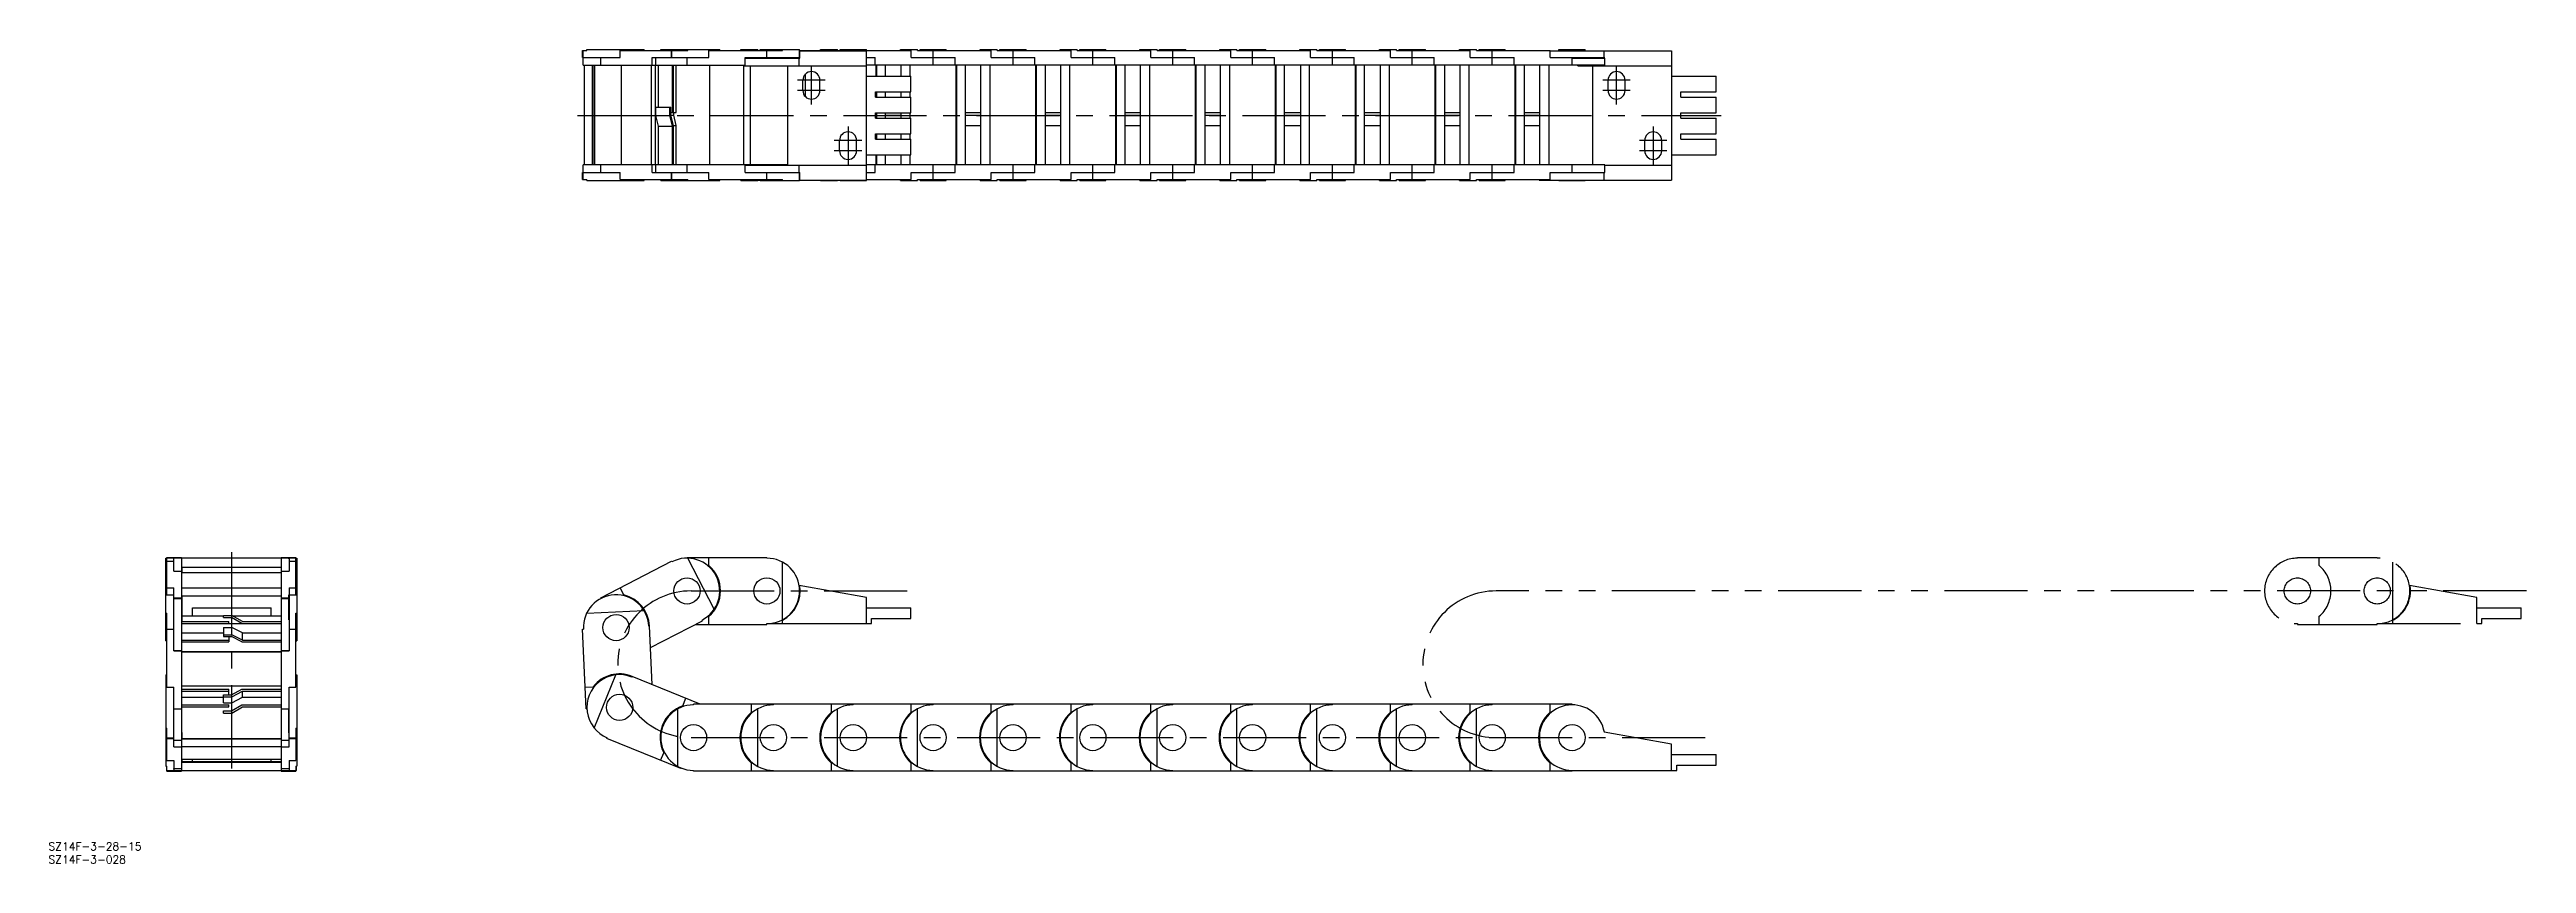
# Model space of a CAD drawing. Extents: x -69 to 876, y -35 to 275.
import ezdxf

# ---------------------------------------------------------------- set-up
doc = ezdxf.new("R2010")
doc.units = 0
doc.linetypes.add('CENTER', pattern=[50.8, 31.75, -6.35, 6.35, -6.35])
doc.linetypes.add('PHANTOM', pattern=[63.5, 31.75, -6.35, 6.35, -6.35, 6.35, -6.35])
doc.layers.get('0').update_dxf_attribs({"linetype": 'CONTINUOUS'})
doc.layers.add('CENTER', color=1, linetype='CENTER')
doc.styles.get("Standard").update_dxf_attribs({"font": 'txt.shx', "height": 3, "bigfont": 'bigfont.shx'})

msp = doc.modelspace()

# ---------------------------------------------------------------- linework, layer by layer
at = {"color": 7, "linetype": 'CONTINUOUS'}
for p, q in [((134.12, 275.07), (135.68, 275.07)), ((134.12, 272.48), (134.12, 275.07)), ((134.4, 269.48), (134.4, 275.07)), ((135.68, 275.48), (157.59, 275.48)), ((135.68, 275.07), (135.68, 275.48)), ((148.45, 275.07), (174.3, 275.07)), ((148.45, 272.48), (148.45, 275.07)), ((157.59, 275.07), (157.59, 275.48)), ((164, 275.48), (186.5, 275.48)), ((164, 275.07), (164, 275.48)), ((168.12, 272.48), (168.12, 275.07)), ((168.26, 272.48), (168.26, 275.07)), ((169, 275.07), (169, 275.48)), ((174.3, 275.07), (174.3, 275.48)), ((182.35, 275.07), (210.5, 275.07)), ((182.35, 272.48), (182.35, 275.07)), ((186.5, 275.07), (186.5, 275.48)), ((194.5, 275.48), (201, 275.48)), ((194.5, 275.07), (194.5, 275.48)), ((201, 275.07), (201, 275.48)), ((202, 275.48), (217, 275.48)), ((202, 275.07), (202, 275.48)), ((204.5, 272.48), (204.5, 275.07)), ((210.5, 275.07), (210.5, 275.48)), ((217, 272.47), (217, 275.48)), ((217, 275.07), (229.15, 275.07)), ((217, 274.95), (242.5, 274.95)), ((217.04, 272.13), (217.04, 274.95)), ((225, 275.48), (231.5, 275.48)), ((225, 275.07), (225, 275.48)), ((229.15, 274.95), (229.15, 275.07)), ((231.5, 275.07), (231.5, 275.48)), ((231.5, 275.07), (259.65, 275.07)), ((232.5, 275.48), (242.5, 275.48)), ((232.5, 275.07), (232.5, 275.48)), ((237.5, 274.95), (237.5, 275.07)), ((242.5, 275.07), (242.5, 275.48)), ((242.5, 225.48), (242.5, 274.95)), ((255.5, 275.48), (262, 275.48)), ((255.5, 275.07), (255.5, 275.48)), ((259.65, 272.48), (259.65, 275.07)), ((262, 275.07), (262, 275.48)), ((262, 275.07), (290.15, 275.07)), ((263, 275.48), (273, 275.48)), ((263, 275.07), (263, 275.48)), ((268, 269.48), (268, 275.07)), ((273, 275.07), (273, 275.48)), ((286, 275.48), (292.5, 275.48)), ((286, 275.07), (286, 275.48)), ((290.15, 272.48), (290.15, 275.07)), ((292.5, 275.07), (292.5, 275.48)), ((292.5, 275.07), (320.65, 275.07)), ((293.5, 275.48), (303.5, 275.48)), ((293.5, 275.07), (293.5, 275.48)), ((298.5, 269.48), (298.5, 275.07)), ((303.5, 275.07), (303.5, 275.48)), ((316.5, 275.48), (323, 275.48)), ((316.5, 275.07), (316.5, 275.48)), ((320.65, 272.48), (320.65, 275.07)), ((323, 275.07), (323, 275.48)), ((323, 275.07), (351.15, 275.07)), ((324, 275.48), (334, 275.48)), ((324, 275.07), (324, 275.48)), ((329, 269.48), (329, 275.07)), ((334, 275.07), (334, 275.48)), ((347, 275.48), (353.5, 275.48)), ((347, 275.07), (347, 275.48)), ((351.15, 272.48), (351.15, 275.07)), ((353.5, 275.07), (353.5, 275.48)), ((353.5, 275.07), (381.65, 275.07)), ((354.5, 275.48), (364.5, 275.48)), ((354.5, 275.07), (354.5, 275.48)), ((359.5, 269.48), (359.5, 275.07)), ((364.5, 275.07), (364.5, 275.48)), ((377.5, 275.48), (384, 275.48)), ((377.5, 275.07), (377.5, 275.48)), ((381.65, 272.48), (381.65, 275.07)), ((384, 275.07), (384, 275.48)), ((384, 275.07), (412.15, 275.07)), ((385, 275.48), (395, 275.48)), ((385, 275.07), (385, 275.48)), ((390, 269.48), (390, 275.07)), ((395, 275.07), (395, 275.48)), ((408, 275.48), (414.5, 275.48)), ((408, 275.07), (408, 275.48)), ((412.15, 272.48), (412.15, 275.07)), ((414.5, 275.07), (414.5, 275.48)), ((414.5, 275.07), (442.65, 275.07)), ((415.5, 275.48), (425.5, 275.48)), ((415.5, 275.07), (415.5, 275.48)), ((420.5, 269.48), (420.5, 275.07)), ((425.5, 275.07), (425.5, 275.48)), ((438.5, 275.48), (445, 275.48)), ((438.5, 275.07), (438.5, 275.48)), ((442.65, 272.48), (442.65, 275.07)), ((445, 275.07), (445, 275.48)), ((445, 275.07), (473.15, 275.07)), ((446, 275.48), (456, 275.48)), ((446, 275.07), (446, 275.48)), ((451, 269.48), (451, 275.07)), ((456, 275.07), (456, 275.48)), ((469, 275.48), (475.5, 275.48)), ((469, 275.07), (469, 275.48)), ((473.15, 272.48), (473.15, 275.07)), ((475.5, 275.07), (475.5, 275.48)), ((475.5, 275.07), (503.65, 275.07)), ((476.5, 275.48), (486.5, 275.48)), ((476.5, 275.07), (476.5, 275.48)), ((481.5, 269.48), (481.5, 275.07)), ((486.5, 275.07), (486.5, 275.48)), ((503.65, 272.48), (503.65, 275.07)), ((503.65, 274.95), (550, 274.95)), ((507, 275.48), (517, 275.48)), ((507, 274.95), (507, 275.48)), ((517, 274.95), (517, 275.48)), ((524.33, 272.13), (524.33, 274.95)), ((550, 274.95), (550, 225.65)), ((134.12, 272.48), (148.45, 272.48)), ((134.4, 269.48), (196.15, 269.48)), ((134.77, 272.47), (134.77, 272.48)), ((134.77, 272.47), (141.03, 272.47)), ((134.81, 231.48), (134.81, 269.48)), ((137.96, 231.48), (137.96, 269.48)), ((138.21, 231.48), (138.21, 269.48)), ((138.78, 231.48), (138.78, 269.48)), ((141.03, 269.48), (141.03, 272.48)), ((148.94, 231.48), (148.94, 269.48)), ((160.49, 231.48), (160.49, 269.48)), ((160.71, 269.48), (160.71, 272.48)), ((160.71, 272.48), (182.35, 272.48)), ((161.94, 231.48), (161.94, 269.48)), ((162.13, 269.48), (162.13, 272.47)), ((163.16, 253.48), (163.16, 269.48)), ((168.49, 251.48), (168.49, 269.48)), ((168.85, 251.48), (168.85, 269.48)), ((169.88, 251.48), (169.88, 269.48)), ((171.65, 272.47), (171.65, 272.48)), ((171.65, 272.47), (174, 272.47)), ((174, 269.48), (174, 272.48)), ((182.75, 231.48), (182.75, 269.48)), ((195.75, 231.48), (195.75, 269.48)), ((195.75, 269.3), (242.5, 269.3)), ((196.15, 269.48), (196.15, 272.48)), ((196.15, 272.48), (208.05, 272.48)), ((196.15, 272.13), (217.04, 272.13)), ((198.25, 231.48), (198.25, 269.3)), ((199.5, 272.13), (199.5, 272.48)), ((208.05, 272.48), (208.05, 272.47)), ((208.05, 272.47), (217, 272.47)), ((209.5, 272.13), (209.5, 272.47)), ((210.5, 272.13), (210.5, 272.47)), ((212.5, 231.3), (212.5, 269.3)), ((216.83, 269.3), (216.83, 272.13)), ((219.25, 257.45), (219.25, 266.15)), ((242.5, 272.48), (245.85, 272.48)), ((524.5, 269.48), (242.5, 269.48)), ((242.5, 265.3), (259.5, 265.3)), ((245.85, 269.48), (245.85, 272.48)), ((246.25, 265.3), (246.25, 269.48)), ((246.5, 265.3), (246.5, 269.48)), ((249.75, 265.3), (249.75, 269.48)), ((255.75, 265.3), (255.75, 269.48)), ((259.25, 265.3), (259.25, 269.48)), ((259.5, 259.3), (259.5, 265.3)), ((259.65, 272.48), (276.35, 272.48)), ((276.35, 269.48), (276.35, 272.48)), ((276.75, 231.48), (276.75, 269.48)), ((277, 231.48), (277, 269.48)), ((280.25, 269.48), (280.25, 231.48)), ((286.25, 231.48), (286.25, 269.48)), ((289.75, 231.48), (289.75, 269.48)), ((290.15, 272.48), (306.85, 272.48)), ((306.85, 269.48), (306.85, 272.48)), ((307.25, 231.48), (307.25, 269.48)), ((307.5, 231.48), (307.5, 269.48)), ((310.75, 269.48), (310.75, 231.48)), ((316.75, 231.48), (316.75, 269.48)), ((320.25, 231.48), (320.25, 269.48)), ((320.65, 272.48), (337.35, 272.48)), ((337.35, 269.48), (337.35, 272.48)), ((337.75, 231.48), (337.75, 269.48)), ((338, 231.48), (338, 269.48)), ((341.25, 269.48), (341.25, 231.48)), ((347.25, 231.48), (347.25, 269.48)), ((350.75, 231.48), (350.75, 269.48)), ((351.15, 272.48), (367.85, 272.48)), ((367.85, 269.48), (367.85, 272.48)), ((368.25, 231.48), (368.25, 269.48)), ((368.5, 231.48), (368.5, 269.48)), ((371.75, 269.48), (371.75, 231.48)), ((377.75, 231.48), (377.75, 269.48)), ((381.25, 231.48), (381.25, 269.48)), ((381.65, 272.48), (398.35, 272.48)), ((398.35, 269.48), (398.35, 272.48)), ((398.75, 231.48), (398.75, 269.48)), ((399, 231.48), (399, 269.48)), ((402.25, 231.48), (402.25, 269.48)), ((408.25, 269.48), (408.25, 231.48)), ((411.75, 231.48), (411.75, 269.48)), ((412.15, 272.48), (428.85, 272.48)), ((428.85, 269.48), (428.85, 272.48)), ((429.25, 231.48), (429.25, 269.48)), ((429.5, 231.48), (429.5, 269.48)), ((432.75, 231.48), (432.75, 269.48)), ((438.75, 269.48), (438.75, 231.48)), ((442.25, 231.48), (442.25, 269.48)), ((442.65, 272.48), (459.35, 272.48)), ((459.35, 269.48), (459.35, 272.48)), ((459.75, 231.48), (459.75, 269.48)), ((460, 231.48), (460, 269.48)), ((463.25, 269.48), (463.25, 231.48)), ((469.25, 231.48), (469.25, 269.48)), ((472.75, 231.48), (472.75, 269.48)), ((473.15, 272.48), (489.85, 272.48)), ((489.85, 269.48), (489.85, 272.48)), ((490.25, 231.48), (490.25, 269.48)), ((490.5, 231.48), (490.5, 269.48)), ((493.75, 269.48), (493.75, 231.48)), ((499.75, 231.48), (499.75, 269.48)), ((503.25, 231.48), (503.25, 269.48)), ((503.65, 272.48), (524.5, 272.48)), ((512, 269.48), (512, 272.48)), ((512, 272.13), (524.54, 272.13)), ((514.24, 269.3), (514.24, 269.48)), ((514.24, 269.3), (550, 269.3)), ((520, 231.48), (520, 269.3)), ((524.5, 269.48), (524.5, 272.13)), ((524.54, 269.3), (524.54, 272.13)), ((550, 265.3), (567, 265.3)), ((567, 259.3), (567, 265.3)), ((218.25, 259.8), (218.25, 263.8)), ((224.75, 259.8), (224.75, 263.8)), ((246, 257.3), (246, 259.3)), ((246, 259.3), (259.5, 259.3)), ((246, 257.3), (259.5, 257.3)), ((246.25, 257.3), (246.25, 259.3)), ((246.5, 257.3), (246.5, 259.3)), ((249.75, 257.3), (249.75, 259.3)), ((255.75, 257.3), (255.75, 259.3)), ((259.25, 257.3), (259.25, 259.3)), ((259.5, 251.3), (259.5, 257.3)), ((525.75, 259.8), (525.75, 263.8)), ((532.25, 259.8), (532.25, 263.8)), ((553.5, 257.3), (553.5, 259.3)), ((553.5, 259.3), (567, 259.3)), ((553.5, 257.3), (567, 257.3)), ((567, 251.3), (567, 257.3)), ((162.1, 250.26), (162.1, 253.48)), ((162.1, 253.48), (167.79, 253.48)), ((163.16, 246.26), (162.1, 250.26)), ((162.1, 250.26), (167.43, 250.26)), ((163.16, 231.48), (163.16, 246.26)), ((163.16, 246.26), (168.49, 246.26)), ((167.43, 250.26), (167.43, 253.48)), ((168.49, 246.26), (167.43, 250.26)), ((167.79, 250.48), (167.79, 253.48)), ((167.79, 251.48), (169.88, 251.48)), ((168.85, 246.48), (167.79, 250.48)), ((167.79, 250.48), (169.01, 250.48)), ((168.49, 231.48), (168.49, 246.26)), ((168.85, 231.48), (168.85, 246.48)), ((168.85, 246.48), (169.88, 246.48)), ((169.01, 250.48), (169.01, 251.48)), ((169.88, 246.48), (169.01, 250.48)), ((169.88, 231.48), (169.88, 246.48)), ((246, 251.3), (259.5, 251.3)), ((246, 249.3), (246, 251.3)), ((246, 249.3), (259.5, 249.3)), ((246.25, 249.3), (246.25, 251.3)), ((246.5, 249.3), (246.5, 251.3)), ((249.75, 249.3), (249.75, 251.3)), ((249.75, 250.48), (255.75, 250.48)), ((255.75, 249.3), (255.75, 251.3)), ((259.25, 249.3), (259.25, 251.3)), ((259.5, 243.3), (259.5, 249.3)), ((280.25, 251.48), (286.25, 251.48)), ((280.25, 250.48), (286.25, 250.48)), ((280.25, 246.48), (286.25, 246.48)), ((310.75, 251.48), (316.75, 251.48)), ((310.75, 250.48), (316.75, 250.48)), ((310.75, 246.48), (316.75, 246.48)), ((341.25, 251.48), (347.25, 251.48)), ((341.25, 250.48), (347.25, 250.48)), ((341.25, 246.48), (347.25, 246.48)), ((371.75, 251.48), (377.75, 251.48)), ((371.75, 250.48), (377.75, 250.48)), ((371.75, 246.48), (377.75, 246.48)), ((402.25, 251.48), (408.25, 251.48)), ((402.25, 250.48), (408.25, 250.48)), ((402.25, 246.48), (408.25, 246.48)), ((432.75, 251.48), (438.75, 251.48)), ((432.75, 250.48), (438.75, 250.48)), ((432.75, 246.48), (438.75, 246.48)), ((463.25, 251.48), (469.25, 251.48)), ((463.25, 250.48), (469.25, 250.48)), ((463.25, 246.48), (469.25, 246.48)), ((493.75, 251.48), (499.75, 251.48)), ((493.75, 250.48), (499.75, 250.48)), ((493.75, 246.48), (499.75, 246.48)), ((553.5, 251.3), (567, 251.3)), ((553.5, 249.3), (553.5, 251.3)), ((553.5, 249.3), (567, 249.3)), ((567, 243.3), (567, 249.3)), ((232.25, 236.8), (232.25, 240.8)), ((238.75, 236.8), (238.75, 240.8)), ((246, 243.3), (259.5, 243.3)), ((246, 241.3), (246, 243.3)), ((246, 241.3), (259.5, 241.3)), ((246.25, 241.3), (246.25, 243.3)), ((246.5, 241.3), (246.5, 243.3)), ((249.75, 241.3), (249.75, 243.3)), ((255.75, 241.3), (255.75, 243.3)), ((259.25, 241.3), (259.25, 243.3)), ((259.5, 235.3), (259.5, 241.3)), ((539.75, 236.8), (539.75, 240.8)), ((546.25, 236.8), (546.25, 240.8)), ((553.5, 243.3), (567, 243.3)), ((553.5, 241.3), (553.5, 243.3)), ((553.5, 241.3), (567, 241.3)), ((567, 235.3), (567, 241.3)), ((134.12, 228.48), (148.45, 228.48)), ((134.12, 225.88), (134.12, 228.48)), ((212.5, 231.48), (134.4, 231.48)), ((134.4, 225.88), (134.4, 231.48)), ((134.77, 228.48), (141.16, 228.48)), ((134.77, 228.48), (134.77, 228.48)), ((141.03, 228.48), (141.03, 231.48)), ((148.45, 225.88), (148.45, 228.48)), ((160.71, 228.48), (160.71, 231.48)), ((160.71, 228.48), (182.35, 228.48)), ((162.13, 228.48), (162.13, 231.48)), ((168.12, 225.88), (168.12, 228.48)), ((168.26, 225.88), (168.26, 228.48)), ((171.65, 228.48), (174, 228.48)), ((171.65, 228.48), (171.65, 228.48)), ((174, 228.48), (174, 231.48)), ((182.35, 225.88), (182.35, 228.48)), ((196.15, 228.48), (196.15, 231.48)), ((196.15, 231.3), (242.5, 231.3)), ((196.15, 228.48), (217.04, 228.48)), ((204.5, 225.88), (204.5, 228.48)), ((207, 231.3), (207, 231.48)), ((208.05, 228.48), (216.83, 228.48)), ((208.05, 228.48), (208.05, 228.48)), ((216.83, 228.48), (216.83, 231.3)), ((217, 225.48), (217, 228.48)), ((217.04, 225.65), (217.04, 228.48)), ((242.5, 235.3), (259.5, 235.3)), ((524.5, 231.48), (242.5, 231.48)), ((242.5, 228.48), (245.85, 228.48)), ((245.85, 228.48), (245.85, 231.48)), ((246.25, 231.48), (246.25, 235.3)), ((246.5, 231.48), (246.5, 235.3)), ((249.75, 231.48), (249.75, 235.3)), ((255.75, 231.48), (255.75, 235.3)), ((259.25, 231.48), (259.25, 235.3)), ((259.65, 228.48), (276.35, 228.48)), ((259.65, 225.88), (259.65, 228.48)), ((268, 225.88), (268, 231.48)), ((276.35, 228.48), (276.35, 231.48)), ((290.15, 228.48), (306.85, 228.48)), ((290.15, 225.88), (290.15, 228.48)), ((298.5, 225.88), (298.5, 231.48)), ((306.85, 228.48), (306.85, 231.48)), ((320.65, 228.48), (337.35, 228.48)), ((320.65, 225.88), (320.65, 228.48)), ((329, 225.88), (329, 231.48)), ((337.35, 228.48), (337.35, 231.48)), ((351.15, 228.48), (367.85, 228.48)), ((351.15, 225.88), (351.15, 228.48)), ((359.5, 225.88), (359.5, 231.48)), ((367.85, 228.48), (367.85, 231.48)), ((381.65, 228.48), (398.35, 228.48)), ((381.65, 225.88), (381.65, 228.48)), ((390, 225.88), (390, 231.48)), ((398.35, 228.48), (398.35, 231.48)), ((412.15, 228.48), (428.85, 228.48)), ((412.15, 225.88), (412.15, 228.48)), ((420.5, 225.88), (420.5, 231.48)), ((428.85, 228.48), (428.85, 231.48)), ((442.65, 228.48), (459.35, 228.48)), ((442.65, 225.88), (442.65, 228.48)), ((451, 225.88), (451, 231.48)), ((459.35, 228.48), (459.35, 231.48)), ((473.15, 228.48), (489.85, 228.48)), ((473.15, 225.88), (473.15, 228.48)), ((481.5, 225.88), (481.5, 231.48)), ((489.85, 228.48), (489.85, 231.48)), ((503.65, 228.48), (524.54, 228.48)), ((503.65, 225.88), (503.65, 228.48)), ((512, 228.48), (512, 231.48)), ((524.33, 225.65), (524.33, 228.48)), ((524.5, 228.48), (524.5, 231.48)), ((524.5, 231.3), (550, 231.3)), ((524.54, 228.48), (524.54, 231.3)), ((550, 235.3), (567, 235.3)), ((134.12, 225.88), (135.68, 225.88)), ((135.68, 225.48), (135.68, 225.88)), ((135.68, 225.48), (157.59, 225.48)), ((148.45, 225.88), (174.3, 225.88)), ((157.59, 225.48), (157.59, 225.88)), ((164, 225.48), (164, 225.88)), ((164, 225.48), (186.5, 225.48)), ((169, 225.48), (169, 225.88)), ((174.3, 225.48), (174.3, 225.88)), ((182.35, 225.88), (210.5, 225.88)), ((186.5, 225.48), (186.5, 225.88)), ((194.5, 225.48), (194.5, 225.88)), ((194.5, 225.48), (201, 225.48)), ((199.5, 225.65), (199.5, 225.88)), ((199.5, 225.65), (209.5, 225.65)), ((201, 225.48), (201, 225.65)), ((202, 225.48), (202, 225.65)), ((202, 225.48), (217, 225.48)), ((209.5, 225.65), (209.5, 225.88)), ((210.5, 225.48), (210.5, 225.88)), ((217, 225.65), (242.5, 225.65)), ((225, 225.48), (225, 225.65)), ((225, 225.48), (231.5, 225.48)), ((231.5, 225.48), (231.5, 225.65)), ((232.5, 225.48), (232.5, 225.65)), ((232.5, 225.48), (242.5, 225.48)), ((242.5, 225.88), (259.65, 225.88)), ((255.5, 225.48), (255.5, 225.88)), ((255.5, 225.48), (262, 225.48)), ((262, 225.88), (290.15, 225.88)), ((262, 225.48), (262, 225.88)), ((263, 225.48), (263, 225.88)), ((263, 225.48), (273, 225.48)), ((273, 225.48), (273, 225.88)), ((286, 225.48), (286, 225.88)), ((286, 225.48), (292.5, 225.48)), ((292.5, 225.88), (320.65, 225.88)), ((292.5, 225.48), (292.5, 225.88)), ((293.5, 225.48), (293.5, 225.88)), ((293.5, 225.48), (303.5, 225.48)), ((303.5, 225.48), (303.5, 225.88)), ((316.5, 225.48), (316.5, 225.88)), ((316.5, 225.48), (323, 225.48)), ((323, 225.88), (351.15, 225.88)), ((323, 225.48), (323, 225.88)), ((324, 225.48), (324, 225.88)), ((324, 225.48), (334, 225.48)), ((334, 225.48), (334, 225.88)), ((347, 225.48), (347, 225.88)), ((347, 225.48), (353.5, 225.48)), ((353.5, 225.88), (381.65, 225.88)), ((353.5, 225.48), (353.5, 225.88)), ((354.5, 225.48), (354.5, 225.88)), ((354.5, 225.48), (364.5, 225.48)), ((364.5, 225.48), (364.5, 225.88)), ((377.5, 225.48), (377.5, 225.88)), ((377.5, 225.48), (384, 225.48)), ((384, 225.88), (412.15, 225.88)), ((384, 225.48), (384, 225.88)), ((385, 225.48), (385, 225.88)), ((385, 225.48), (395, 225.48)), ((395, 225.48), (395, 225.88)), ((408, 225.48), (408, 225.88)), ((408, 225.48), (414.5, 225.48)), ((414.5, 225.88), (442.65, 225.88)), ((414.5, 225.48), (414.5, 225.88)), ((415.5, 225.48), (415.5, 225.88)), ((415.5, 225.48), (425.5, 225.48)), ((425.5, 225.48), (425.5, 225.88)), ((438.5, 225.48), (438.5, 225.88)), ((438.5, 225.48), (445, 225.48)), ((445, 225.88), (473.15, 225.88)), ((445, 225.48), (445, 225.88)), ((446, 225.48), (446, 225.88)), ((446, 225.48), (456, 225.48)), ((456, 225.48), (456, 225.88)), ((469, 225.48), (469, 225.88)), ((469, 225.48), (475.5, 225.48)), ((475.5, 225.88), (503.65, 225.88)), ((475.5, 225.48), (475.5, 225.88)), ((476.5, 225.48), (476.5, 225.88)), ((476.5, 225.48), (486.5, 225.48)), ((486.5, 225.48), (486.5, 225.88)), ((499.5, 225.65), (499.5, 225.88)), ((499.5, 225.65), (550, 225.65)), ((507, 225.48), (507, 225.65)), ((507, 225.48), (517, 225.48)), ((517, 225.48), (517, 225.65)), ((-25, 49.8), (-25, 81.3)), ((-25, 81.3), (-24.6, 81.3)), ((-24.6, 67.3), (-24.6, 81.6)), ((-24.6, 81.6), (-19, 81.6)), ((24.6, 81.3), (-24.6, 81.3)), ((-24.6, 80.17), (-22, 80.17)), ((-22, 76.34), (-22, 81.6)), ((-22, 81.08), (-21.99, 81.08)), ((-22, 76.34), (-19, 76.34)), ((-21.99, 81.08), (-21.99, 81.3)), ((-19, 81.6), (-19, 0)), ((-19, 77.9), (19, 77.9)), ((-19, 75.89), (19, 75.89)), ((-18.83, 75.89), (-18.83, 77.9)), ((19, 81.6), (19, 0)), ((19, 81.6), (24.6, 81.6)), ((19, 76.34), (22, 76.34)), ((21.99, 81.08), (21.99, 81.3)), ((21.99, 81.08), (22, 81.08)), ((22, 81.6), (22, 76.34)), ((22, 80.17), (24.6, 80.17)), ((24.6, 67.3), (24.6, 81.6)), ((24.6, 81.3), (25, 81.3)), ((25, 81.3), (25, 49.8)), ((141.03, 66.17), (168.12, 80.17)), ((168.26, 79.91), (168.12, 80.17)), ((174, 81.6), (204.5, 81.6)), ((174, 81.3), (174, 81.6)), ((184.36, 61.81), (174.3, 81.3)), ((182.35, 78.5), (182.35, 81.6)), ((204.5, 81.3), (204.5, 81.6)), ((210.5, 57.83), (210.5, 79.77)), ((-25, 73.8), (-24.6, 73.8)), ((-25, 67.3), (-22, 67.3)), ((-24.6, 70), (-22, 70)), ((-22, 45.89), (-22, 70)), ((-21.99, 57.81), (-21.99, 67.3)), ((-19, 69.92), (19, 69.92)), ((-19, 66.9), (19, 66.9)), ((-18.83, 57.1), (-18.83, 66.9)), ((21.99, 57.81), (21.99, 67.3)), ((22, 70), (22, 45.89)), ((22, 70), (24.6, 70)), ((22, 67.3), (25, 67.3)), ((24.6, 73.8), (25, 73.8)), ((149.87, 67.25), (148.45, 70)), ((242.5, 66.3), (216.83, 70.83)), ((242.5, 56.3), (242.5, 66.3)), ((-25, 60.3), (-24.6, 60.3)), ((-25, 59.8), (-24.6, 59.8)), ((-24.6, 32.1), (-24.6, 60.3)), ((-22, 66.17), (-19, 66.17)), ((-22, 65.9), (-19, 65.9)), ((-22, 57.81), (-21.99, 57.81)), ((-19, 57.1), (-1, 57.1)), ((-18.83, 59.3), (-3, 59.3)), ((-14.83, 62.3), (15.17, 62.3)), ((-14.83, 59.3), (-14.83, 62.3)), ((-3, 59.41), (0.21, 59.41)), ((-3, 58.61), (-3, 59.41)), ((-3, 58.61), (0, 58.61)), ((-1, 56.3), (-1, 57.1)), ((4, 56.3), (0, 58.61)), ((4.21, 57.1), (0.21, 59.41)), ((0.4, 59.3), (19, 59.3)), ((4.21, 57.1), (19, 57.1)), ((15.17, 59.3), (15.17, 62.3)), ((19, 66.17), (22, 66.17)), ((19, 65.9), (22, 65.9)), ((21.99, 57.81), (22, 57.81)), ((24.6, 32.1), (24.6, 60.3)), ((24.6, 60.3), (25, 60.3)), ((24.6, 59.8), (25, 59.8)), ((135.68, 60.3), (157.59, 61.28)), ((141.17, 65.9), (141.03, 66.17)), ((160.06, 47.19), (179.88, 57.43)), ((179.88, 57.43), (179.74, 57.69)), ((182.35, 56), (182.35, 59.1)), ((210.5, 56.3), (210.5, 57.61)), ((242.5, 62.3), (259.5, 62.3)), ((244.5, 56.3), (244.5, 58.3)), ((244.5, 58.3), (259.5, 58.3)), ((259.5, 58.3), (259.5, 62.3)), ((-25, 49.8), (-24.6, 49.8)), ((-24.6, 54.24), (-22, 54.24)), ((-24.6, 54.23), (-22, 54.23)), ((-19, 56.3), (19, 56.3)), ((-19, 52.78), (-3, 52.78)), ((-19, 50.03), (-1, 50.03)), ((-19, 49.32), (-1, 49.32)), ((-3, 54.83), (0.21, 54.83)), ((-3, 54.83), (-3, 51.37)), ((-3, 52.08), (0.21, 52.08)), ((-3, 51.37), (0, 51.37)), ((-1, 51.37), (-1, 49.32)), ((4, 49.32), (0, 51.37)), ((4.21, 52.78), (0.21, 54.83)), ((0.21, 52.08), (0.21, 54.83)), ((4.21, 50.03), (0.21, 52.08)), ((4, 49.32), (19, 49.32)), ((4.21, 52.78), (19, 52.78)), ((4.21, 50.03), (4.21, 52.78)), ((4.21, 50.03), (19, 50.03)), ((22, 54.24), (24.6, 54.24)), ((22, 54.23), (24.6, 54.23)), ((24.6, 49.8), (25, 49.8)), ((134.12, 54.23), (134.42, 54.24)), ((135.48, 23.76), (134.12, 54.23)), ((159.39, 55.36), (159.69, 55.37)), ((160.69, 33.08), (159.69, 55.37)), ((160.2, 47.26), (160.04, 47.57)), ((177.11, 56), (204.5, 56)), ((204.5, 56.3), (244.5, 56.3)), ((204.5, 56), (204.5, 56.3)), ((-22, 45.89), (-19, 45.89)), ((-21.99, 46.03), (-19, 46.03)), ((-19, 45.64), (19, 45.64)), ((-19, 45.5), (19, 45.5)), ((19, 46.03), (21.99, 46.03)), ((19, 45.89), (22, 45.89)), ((-25, 36.75), (-25, 1.83)), ((-25, 36.75), (-24.6, 36.75)), ((-24.6, 32.1), (-22, 32.1)), ((-22, 9.32), (-22, 32.1)), ((-19, 32.51), (19, 32.51)), ((-19, 31.27), (-1, 31.27)), ((-19, 30.53), (-1, 30.53)), ((-3, 29.13), (0, 29.13)), ((-3, 26.12), (-3, 29.13)), ((-3, 28.39), (0.21, 28.39)), ((-1, 29.13), (-1, 31.27)), ((0, 29.13), (4, 31.27)), ((0.21, 28.39), (4.21, 30.53)), ((0.21, 26.12), (0.21, 28.39)), ((4, 31.27), (19, 31.27)), ((4.21, 30.53), (19, 30.53)), ((4.21, 28.26), (4.21, 30.53)), ((22, 9.32), (22, 32.1)), ((22, 32.1), (24.6, 32.1)), ((24.6, 36.75), (25, 36.75)), ((25, 36.75), (25, 1.83)), ((135.1, 32.1), (138.2, 32.24)), ((138.56, 16.45), (146.85, 36.75)), ((152.99, 35.9), (153.1, 36.18)), ((179.01, 25.6), (153.1, 36.18)), ((160.33, 33.23), (160.68, 33.24)), ((-22, 23.76), (-19, 23.76)), ((-21.99, 14.58), (-21.99, 23.76)), ((-19, 28.26), (-3, 28.26)), ((-19, 25.3), (-1, 25.3)), ((-19, 24.5), (-1, 24.5)), ((-3, 26.12), (0.21, 26.12)), ((-3, 22.99), (0, 22.99)), ((-3, 22.19), (-3, 22.99)), ((-3, 22.19), (0.21, 22.19)), ((-1, 24.5), (-1, 25.3)), ((0, 22.99), (4, 25.3)), ((0.21, 26.12), (4.21, 28.26)), ((0.21, 22.19), (4.21, 24.5)), ((4, 25.3), (19, 25.3)), ((4.21, 28.26), (19, 28.26)), ((4.21, 24.5), (19, 24.5)), ((19, 23.76), (22, 23.76)), ((21.99, 14.58), (21.99, 23.77)), ((135.48, 23.76), (135.78, 23.77)), ((170.5, 1.83), (170.5, 23.77)), ((172.44, 24.94), (173.61, 27.81)), ((512, 25.6), (176.5, 25.6)), ((176.5, 25.3), (176.5, 25.6)), ((198.65, 22.5), (198.65, 25.6)), ((201, 1.83), (201, 23.77)), ((207, 25.3), (207, 25.6)), ((229.15, 22.5), (229.15, 25.6)), ((231.5, 1.83), (231.5, 23.77)), ((237.5, 25.3), (237.5, 25.6)), ((259.65, 22.5), (259.65, 25.6)), ((262, 1.83), (262, 23.77)), ((268, 25.3), (268, 25.6)), ((290.15, 22.5), (290.15, 25.6)), ((292.5, 1.83), (292.5, 23.77)), ((298.5, 25.3), (298.5, 25.6)), ((320.65, 22.5), (320.65, 25.6)), ((323, 1.83), (323, 23.77)), ((329, 25.3), (329, 25.6)), ((351.15, 22.5), (351.15, 25.6)), ((353.5, 1.83), (353.5, 23.77)), ((359.5, 25.3), (359.5, 25.6)), ((381.65, 22.5), (381.65, 25.6)), ((384, 1.83), (384, 23.77)), ((390, 25.3), (390, 25.6)), ((412.15, 22.5), (412.15, 25.6)), ((414.5, 1.83), (414.5, 23.77)), ((420.5, 25.3), (420.5, 25.6)), ((442.65, 22.5), (442.65, 25.6)), ((445, 1.83), (445, 23.77)), ((451, 25.3), (451, 25.6)), ((473.15, 22.5), (473.15, 25.6)), ((475.5, 1.83), (475.5, 23.77)), ((481.5, 25.3), (481.5, 25.6)), ((503.65, 22.5), (503.65, 25.6)), ((512, 25.3), (512, 25.6)), ((-25, 16.45), (-24.6, 16.45)), ((-24.6, 4.11), (-24.6, 16.45)), ((-24.6, 12.76), (-22, 12.76)), ((-24.6, 12.48), (-22, 12.48)), ((-22, 14.58), (-21.99, 14.58)), ((-22, 11.83), (-19, 11.83)), ((-19, 14.79), (-18.83, 14.79)), ((-19, 12.5), (19, 12.5)), ((-19, 12.37), (19, 12.37)), ((-18.83, 12.5), (-18.83, 14.79)), ((19, 11.83), (22, 11.83)), ((21.99, 14.58), (22, 14.58)), ((22, 12.76), (24.6, 12.76)), ((22, 12.48), (24.6, 12.48)), ((24.6, 16.45), (24.6, 4.11)), ((24.6, 16.45), (25, 16.45)), ((143.42, 12.48), (143.54, 12.76)), ((171.66, 0.95), (143.42, 12.48)), ((550, 10.3), (524.33, 14.83)), ((550, 0.3), (550, 10.3)), ((-25, 1.83), (-24.6, 1.83)), ((-24.6, 4.11), (-22, 4.11)), ((-24.6, 0), (-24.6, 1.83)), ((-24.6, 0.3), (24.82, 0.3)), ((-24.6, 0), (-19, 0)), ((-22, 9.32), (-19, 9.32)), ((-22, 4.11), (-22, 0)), ((-22, 0.95), (-19, 0.95)), ((-22, 0.81), (-21.99, 0.81)), ((-21.99, 0.81), (-21.99, 0.95)), ((-19, 9.45), (19, 9.45)), ((-19, 4.54), (19, 4.54)), ((-19, 3.7), (19, 3.7)), ((-19, 3.46), (19, 3.46)), ((-18.83, 3.7), (-18.83, 4.54)), ((-14.83, 3.7), (-14.83, 4.54)), ((15.17, 3.7), (15.17, 4.54)), ((19, 9.32), (22, 9.32)), ((19, 0.95), (22, 0.95)), ((19, 0), (24.6, 0)), ((21.99, 0.81), (21.99, 0.95)), ((21.99, 0.81), (22, 0.81)), ((22, 4.11), (22, 0)), ((22, 4.11), (24.6, 4.11)), ((24.6, 1.83), (25, 1.83)), ((24.6, 1.83), (24.6, 0)), ((24.82, 0.3), (24.82, 1.83)), ((163.93, 4.11), (165.1, 6.98)), ((171.66, 0.95), (171.77, 1.23)), ((176.5, 0), (176.5, 0.3)), ((512, 0), (176.5, 0)), ((198.65, 0), (198.65, 3.1)), ((207, 0), (207, 0.3)), ((229.15, 0), (229.15, 3.1)), ((237.5, 0), (237.5, 0.3)), ((259.65, 0), (259.65, 3.1)), ((268, 0), (268, 0.3)), ((290.15, 0), (290.15, 3.1)), ((298.5, 0), (298.5, 0.3)), ((320.65, 0), (320.65, 3.1)), ((329, 0), (329, 0.3)), ((351.15, 0), (351.15, 3.1)), ((359.5, 0), (359.5, 0.3)), ((381.65, 0), (381.65, 3.1)), ((390, 0), (390, 0.3)), ((412.15, 0), (412.15, 3.1)), ((420.5, 0), (420.5, 0.3)), ((442.65, 0), (442.65, 3.1)), ((451, 0), (451, 0.3)), ((473.15, 0), (473.15, 3.1)), ((481.5, 0), (481.5, 0.3)), ((503.65, 0), (503.65, 3.1)), ((512, 0.3), (552, 0.3)), ((512, 0), (512, 0.3)), ((550, 6.3), (567, 6.3)), ((552, 2.3), (567, 2.3)), ((552, 0.3), (552, 2.3)), ((567, 2.3), (567, 6.3))]:
    msp.add_line(p, q, dxfattribs=at)
at = {"color": 3, "linetype": 'PHANTOM'}
for p, q in [((789, 81.6), (819.5, 81.6)), ((789, 81.3), (789, 81.6)), ((797.35, 78.5), (797.35, 81.6)), ((819.5, 81.3), (819.5, 81.6)), ((825.5, 57.83), (825.5, 79.77)), ((876.5, 68.8), (483.03, 68.8)), ((857.5, 66.3), (831.83, 70.83)), ((857.5, 56.3), (857.5, 66.3)), ((797.35, 56), (797.35, 59.1)), ((825.5, 56.3), (825.5, 57.61)), ((857.5, 62.3), (874.5, 62.3)), ((859.5, 58.3), (874.5, 58.3)), ((859.5, 56.3), (859.5, 58.3)), ((874.5, 58.3), (874.5, 62.3)), ((789, 56.3), (789, 56)), ((789, 56), (819.5, 56)), ((819.5, 56.3), (859.5, 56.3)), ((819.5, 56), (819.5, 56.3))]:
    msp.add_line(p, q, dxfattribs=at)
at = {"color": 7, "linetype": 'CONTINUOUS'}
for centre in [(174, 68.8), (204.5, 68.8), (146.9, 54.8), (148.26, 24.33), (176.5, 12.8), (207, 12.8), (237.5, 12.8), (268, 12.8), (298.5, 12.8), (329, 12.8), (359.5, 12.8), (390, 12.8), (420.5, 12.8), (451, 12.8), (481.5, 12.8), (512, 12.8)]:
    msp.add_circle(centre, 5, dxfattribs=at)
at = {"color": 3, "linetype": 'PHANTOM'}
for centre in [(789, 68.8), (819.5, 68.8)]:
    msp.add_circle(centre, 5, dxfattribs=at)
at = {"color": 7, "linetype": 'CONTINUOUS'}
for centre, radius, start, end in [((221.5, 263.8), 3.25, 0.00045, 179.99955), ((529, 263.8), 3.25, 0.00045, 179.99955), ((221.5, 259.8), 3.25, 180.00045, 359.99955), ((529, 259.8), 3.25, 180.00045, 359.99955), ((235.5, 240.8), 3.25, 0.00045, 179.99955), ((235.5, 236.8), 3.25, 180.00045, 359.99955), ((543, 240.8), 3.25, 0.00045, 179.99955), ((543, 236.8), 3.25, 180.00045, 359.99955), ((174, 68.8), 12.5, 297.32427, 117.32427), ((174, 68.8), 12.8, 310.71857, 49.28142), ((204.5, 68.8), 12.5, 270, 90), ((146.9, 54.8), 12.5, 2.55615, 182.55615), ((146.9, 54.8), 12.8, 2.5329, 76.60578), ((204.5, 68.8), 12.7, 298.19286, 9.00905), ((148.26, 24.33), 12.5, 67.78797, 247.78804), ((148.26, 24.33), 12.8, 67.788, 141.83761), ((176.5, 12.8), 12.8, 108.50659, 207.06948), ((176.5, 12.8), 12.5, 90, 270), ((207, 12.8), 12.8, 130.71855, 229.28143), ((207, 12.8), 12.5, 90, 270), ((237.5, 12.8), 12.8, 130.71855, 229.28143), ((237.5, 12.8), 12.5, 90, 270), ((268, 12.8), 12.8, 130.71855, 229.28143), ((268, 12.8), 12.5, 90, 270), ((298.5, 12.8), 12.8, 130.71855, 229.28143), ((298.5, 12.8), 12.5, 90, 270), ((329, 12.8), 12.8, 130.71855, 229.28143), ((329, 12.8), 12.5, 90, 270), ((359.5, 12.8), 12.8, 130.71855, 229.28143), ((359.5, 12.8), 12.5, 90, 270), ((390, 12.8), 12.8, 130.71855, 229.28143), ((390, 12.8), 12.5, 90, 270), ((420.5, 12.8), 12.8, 130.71855, 229.28146), ((420.5, 12.8), 12.5, 90, 270), ((451, 12.8), 12.8, 130.71855, 229.28146), ((451, 12.8), 12.5, 90, 270), ((481.5, 12.8), 12.8, 130.71855, 229.28146), ((481.5, 12.8), 12.5, 90, 270), ((512, 12.8), 12.8, 130.71855, 229.28145), ((512, 12.8), 12.5, 9.32518, 270)]:
    msp.add_arc(centre, radius, start, end, dxfattribs=at)
at = {"color": 3, "linetype": 'PHANTOM'}
for centre, radius, start, end in [((789, 68.8), 12.5, 90, 270), ((789, 68.8), 12.8, 310.71854, 49.28146), ((819.5, 68.8), 12.5, 270, 90), ((483.03, 40.8), 28, 90, 270), ((819.5, 68.8), 12.7, 298.19287, 9.00902)]:
    msp.add_arc(centre, radius, start, end, dxfattribs=at)
at = {"layer": 'CENTER', "color": 1, "linetype": 'CENTER'}
for p, q in [((221.5, 254.55), (221.5, 269.05)), ((529, 254.55), (529, 269.05)), ((226.75, 263.8), (216.25, 263.8)), ((226.75, 259.8), (216.25, 259.8)), ((534.25, 263.8), (523.75, 263.8)), ((534.25, 259.8), (523.75, 259.8)), ((132.12, 250.3), (569, 250.3)), ((235.5, 246.05), (235.5, 231.55)), ((543, 246.05), (543, 231.55)), ((240.75, 240.8), (230.25, 240.8)), ((240.75, 236.8), (230.25, 236.8)), ((548.25, 240.8), (537.75, 240.8)), ((548.25, 236.8), (537.75, 236.8)), ((0, 83.6), (0, -2)), ((175.53, 68.8), (261.5, 68.8)), ((175.53, 12.8), (569, 12.8))]:
    msp.add_line(p, q, dxfattribs=at)
msp.add_arc((175.53, 40.8), 28, 90, 270, dxfattribs=at)

# ---------------------------------------------------------------- texts
at = {"color": 7, "linetype": 'CONTINUOUS'}
for s, p in [('SZ14F-3-28-15', (-69.84, -30.24)), ('SZ14F-3-028', (-69.84, -35.24))]:
    msp.add_text(s, height=3, dxfattribs=at).set_placement(p)

doc.saveas('drawing.dxf')
